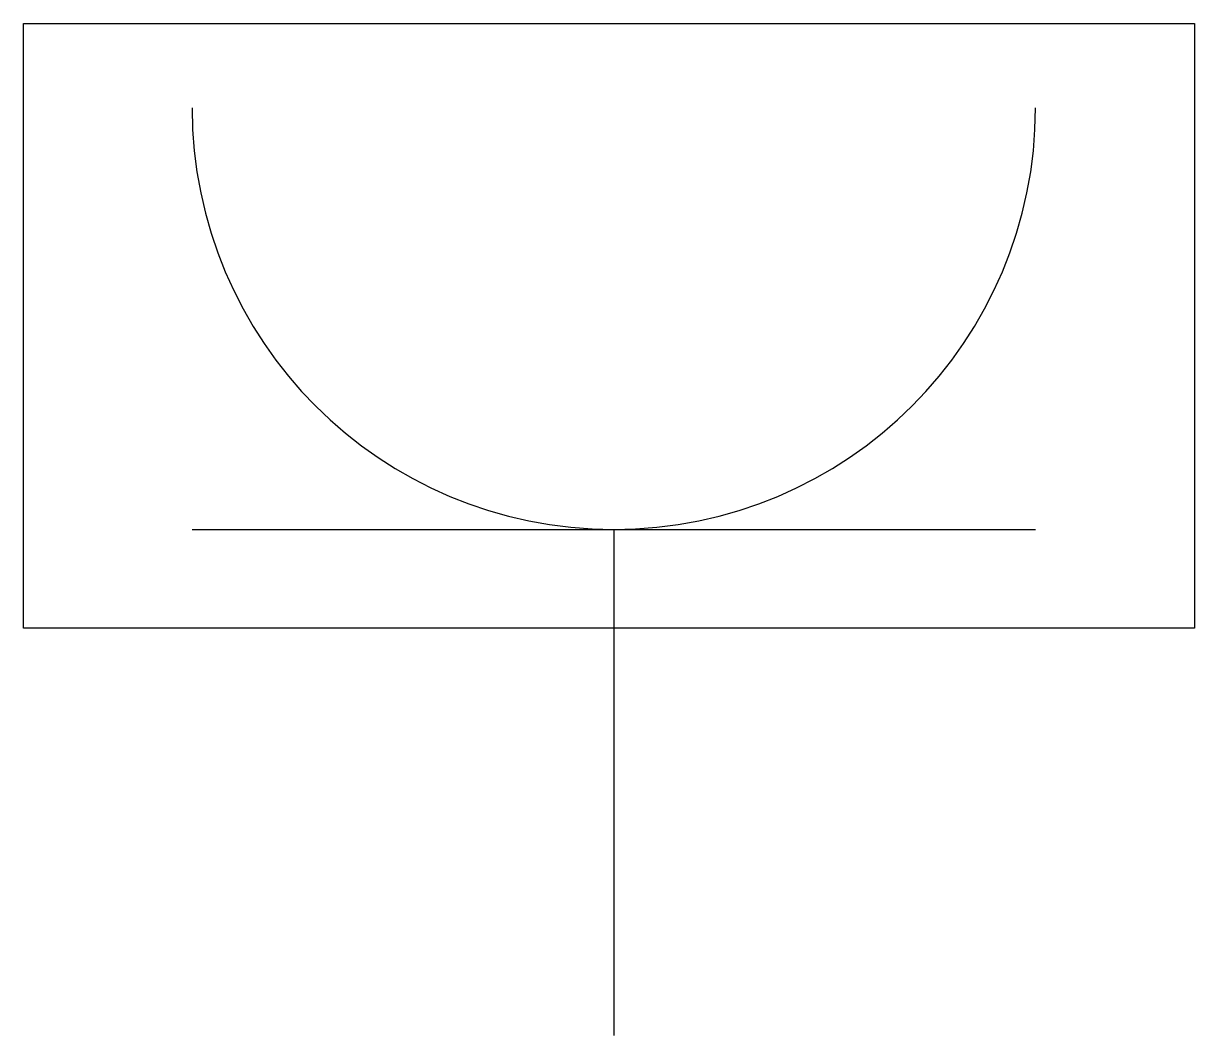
# Model space of a CAD drawing. Header units: millimetres. Extents: x 46.4 to 53.54, y 150.23 to 156.4.
import ezdxf

# ---------------------------------------------------------------- set-up
doc = ezdxf.new("R2010")
doc.units = ezdxf.units.MM

msp = doc.modelspace()

# ---------------------------------------------------------------- linework, layer by layer
for p, q in [((47.428, 153.3156), (50, 153.3156)), ((50, 153.3156), (50, 150.2293)), ((50, 153.3156), (52.572, 153.3156))]:
    msp.add_line(p, q)
msp.add_lwpolyline([(46.3992, 156.402), (53.5419, 156.402), (53.5419, 152.714), (46.3992, 152.714)], close=True)
msp.add_arc((50, 155.8876), 2.572, 180, 0)

doc.saveas('drawing.dxf')
